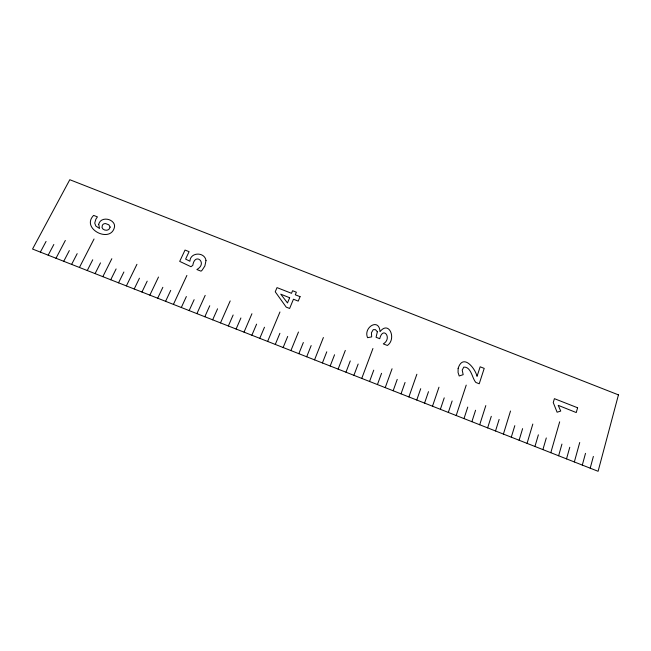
<?xml version="1.0" encoding="UTF-8"?>
<svg xmlns="http://www.w3.org/2000/svg" width="651" height="651" viewBox="0 0 651 651"><rect width="100%" height="100%" fill="white"/><g stroke="black" fill="none" stroke-linecap="round" stroke-linejoin="round"><path stroke-width="0.98" d="M590.205 468.183L593.37 456.432M582.303 465.083L585.509 453.348M574.345 461.95L579.732 442.485M566.525 458.882L569.78 447.253M558.623 455.773L561.943 444.088M550.803 452.697L559.673 421.815M542.91 449.597L546.295 437.944M534.951 446.472L538.377 434.827M527.066 443.372L532.819 424.053M519.107 440.247L522.607 428.635M511.295 437.179L514.811 425.656M503.41 434.079L510.514 411.017M495.525 430.978L499.13 419.415M487.64 427.878L491.285 416.331M479.697 424.753L485.809 405.589M471.885 421.685L475.58 410.244M464 418.593L467.76 407.087M456.196 415.525L466.222 385.115M448.319 412.425L452.144 400.951M440.377 409.308L444.234 397.851M432.5 406.216L438.977 387.199M424.566 403.091L428.496 391.666M416.762 400.023L420.709 388.688M408.893 396.931L416.868 374.244M401.024 393.839L405.06 382.454M393.155 390.746L397.232 379.378M385.221 387.63L392.057 368.767M377.425 384.57L381.551 373.308M369.556 381.478L373.747 370.15M361.761 378.41L372.942 348.497M353.9 375.326L358.164 364.031M345.974 372.209L350.271 360.931M338.113 369.117L345.315 350.409M330.187 366.008L334.557 354.762M322.408 362.949L326.778 351.792M314.547 359.857L323.384 337.527M306.694 356.772L311.17 345.567M298.842 353.688L303.35 342.499M290.916 350.572L298.475 332.01M283.136 347.512L287.693 336.437M275.283 344.428L279.906 333.288M267.626 341.417L279.954 311.984M259.782 338.333L264.477 327.225M251.872 335.224L256.6 324.133M244.027 332.14L251.937 313.733M236.11 329.032L240.911 317.973M228.346 325.98L233.148 315.003M220.494 322.896L230.194 300.933M212.657 319.82L217.564 308.802M204.821 316.736L209.76 305.734M196.911 313.627L205.187 295.375M189.148 310.576L194.136 299.68M181.312 307.5L186.365 296.539M173.418 304.399L186.886 275.438M165.59 301.323L170.717 290.395M157.688 298.215L162.848 287.303M149.86 295.139L158.494 277.033M141.959 292.039L147.199 281.151M134.204 288.987L139.444 278.189M126.375 285.911L136.938 264.306M118.547 282.835L123.893 271.996M110.727 279.759L116.106 268.936M102.834 276.659L111.826 258.707M95.087 273.615L100.498 262.89M87.258 270.539L92.743 259.765M79.438 267.463L94.045 238.99M71.626 264.396L77.176 253.646M63.741 261.295L69.332 250.562M55.962 258.325L65.344 240.447M48.174 255.184L53.838 244.475M40.362 252.108L46.058 241.423M206.001 260.563L204.87 265.999L202.111 270.222L201.037 271.174L196.871 269.538C208.125 263.216 194.942 251.66 192.81 265.364L190.955 266.723L179.7 261.376L185.03 250.065L189.091 251.66L185.608 259.098L189.897 261.238C190.312 251.896 204.78 251.782 206.001 260.563M377.36 331.733L376.066 337.259L379.72 338.699C383.048 325.459 392.667 338.398 383.301 343.874L387.369 345.469C396.784 339.041 389.062 320.023 380.029 331.66C379.053 317.33 362.981 327.599 367.595 337.682L371.68 336.876L371.428 332.775L373.235 329.658L375.432 329.658L377.36 331.733M98.708 224.326L99.53 228.468L95.843 226.035L94.737 223.09L95.86 219.192L97.422 216.881L93.638 215.391C80.382 228.867 111.305 244.109 114.552 226.703A7.128 6.372 -6 0 0 113.364 222.658C109.718 217.865 100.278 217.499 98.708 224.326M458.133 368.36L458.06 372.478L459.199 375.977L463.162 374.675L462.21 370.077L463.797 367.091C471.3 366.7 471.991 378.15 475.848 382.446L479.226 383.773L484.214 368.393L480.161 366.798L477.037 376.359C475.189 368.287 463.024 352.98 458.133 368.36M618.45 394.872L598.098 471.291L32.55 249.04L69.795 179.709L618.45 394.872M110.133 227.093L108.831 229.502C106.032 231.561 100.433 229.258 102.345 225.392A3.027 2.702 -6.2 0 1 105.739 223.61L108.872 224.855L110.133 227.093M577.608 407.77L576.257 412.555L558.208 405.337L560.739 411.066L557.101 412.213L553.252 402.578L554.4 398.664L577.608 407.77M300.078 296.669L298.239 301.112L293.455 299.232L289.622 308.468L286.204 307.126L275.243 291.794L277.017 287.62L291.51 293.308L292.584 290.728L296.368 292.209L295.294 294.789L300.078 296.669M289.654 297.743L287.49 302.943L280.76 294.171L289.654 297.743"/></g></svg>
